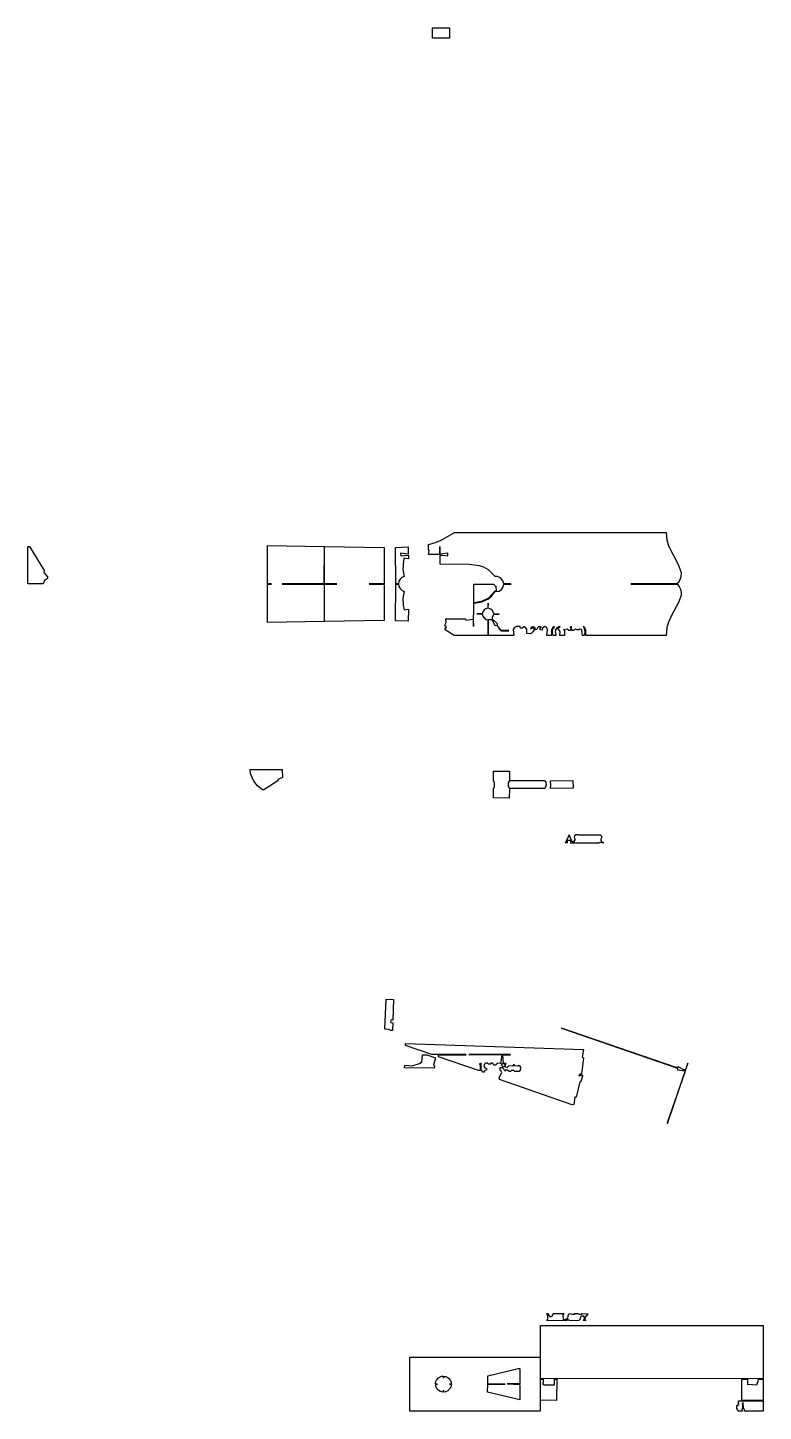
# Model space of a CAD drawing. Extents: x -252 to 815, y -482 to 324.
# Drawn here: x 386 to 815, y -482 to 324 of the extents above; entities that cross this region are included whole.
import ezdxf

# ---------------------------------------------------------------- set-up
doc = ezdxf.new("R2010")
doc.units = 0

msp = doc.modelspace()

# ---------------------------------------------------------------- linework, layer by layer
at = {"layer": 'BRIDGE_ROUTE'}
for p, q in [((684.88, -431.55), (814.55, -431.48)), ((684.94, -462.53), (684.88, -431.55)), ((814.55, -431.48), (814.61, -462.47)), ((814.61, -462.47), (684.94, -462.53))]:
    msp.add_line(p, q, dxfattribs=at)
at = {"layer": 'CONTROL_CAVITY'}
for p, q in [((619.73, 23.05), (623.79, 24.19)), ((623.79, 24.19), (627.09, 25.53)), ((627.09, 25.53), (634.78, 30.1)), ((634.78, 30.1), (757.97, 30.1)), ((757.97, 30.1), (758.48, 25.72)), ((758.48, 25.72), (759.49, 22.23)), ((619.79, 20.13), (619.73, 23.05)), ((620.05, 19.62), (619.79, 20.13)), ((619.79, 17.34), (620.05, 19.62)), ((626.14, 17.34), (619.79, 17.34)), ((626.21, 21.91), (626.14, 17.34)), ((626.46, 17.4), (626.21, 21.91)), ((626.4, 16.89), (627.67, 16.95)), ((626.46, 11.68), (626.4, 16.89)), ((630.97, 17.97), (626.46, 17.4)), ((627.67, 16.95), (630.97, 16.38)), ((630.97, 16.38), (630.97, 17.97)), ((759.49, 22.23), (765.02, 11.49)), ((643.35, 11.43), (626.46, 11.68)), ((649.32, 10.73), (643.35, 11.43)), ((651.99, 9.84), (649.32, 10.73)), ((654.65, 8.38), (651.99, 9.84)), ((658.53, 4.45), (654.65, 8.38)), ((765.02, 11.49), (766.79, 6.86)), ((659.8, 4.45), (658.53, 4.45)), ((661.64, 3.62), (659.8, 4.45)), ((663.04, 1.97), (661.64, 3.62)), ((663.54, 0.13), (663.04, 1.97)), ((663.54, 0), (667.67, 0.13)), ((667.67, 0.13), (663.54, 0.13)), ((663.54, -0.06), (667.8, 0)), ((667.8, 0), (663.54, 0)), ((764.32, 0.13), (737.46, 0.13)), ((737.46, 0.13), (764.25, 0.13)), ((764.25, 0.13), (737.52, 0)), ((737.52, 0), (764.51, -0.06)), ((765.33, 1.14), (764.32, 0.13)), ((766.67, 4.06), (765.33, 1.14)), ((766.79, 6.86), (766.67, 4.06)), ((654.15, -8.7), (656.3, -6.99)), ((656.3, -6.99), (658.59, -4.38)), ((658.59, -4.38), (660.81, -4.06)), ((660.81, -4.06), (662.27, -3.05)), ((662.27, -3.05), (663.04, -1.97)), ((663.04, -1.97), (663.54, -0.06)), ((764.51, -0.06), (765.65, -1.4)), ((766.79, -6.6), (765.27, -10.73)), ((765.65, -1.4), (766.41, -2.98)), ((766.41, -2.98), (766.86, -4.83)), ((766.86, -4.83), (766.79, -6.6)), ((645.95, -24.76), (646.02, -11.18)), ((646.02, -11.18), (650.65, -10.29)), ((650.65, -10.29), (654.15, -8.7)), ((652.11, -14.92), (651.29, -16.13)), ((653.13, -14.29), (652.11, -14.92)), ((654.27, -14.03), (653.13, -14.29)), ((654.34, -10.99), (654.27, -14.03)), ((654.46, -14.03), (654.34, -10.99)), ((655.92, -14.54), (654.46, -14.03)), ((656.88, -15.37), (655.92, -14.54)), ((657.64, -17.27), (656.88, -15.37)), ((765.27, -10.73), (761.14, -18.29)), ((629.32, -23.5), (629.89, -22.42)), ((629.32, -24.64), (629.32, -23.5)), ((629.89, -22.42), (629.7, -20.19)), ((629.7, -20.19), (641.19, -20.19)), ((641.19, -20.19), (641.38, -20.95)), ((641.38, -20.95), (645.76, -20.38)), ((645.76, -20.38), (645.95, -24.76)), ((651.03, -17.27), (647.92, -17.34)), ((647.92, -17.34), (651.03, -17.46)), ((651.29, -16.13), (651.03, -17.27)), ((651.03, -17.46), (651.35, -18.67)), ((651.35, -18.67), (652.11, -19.68)), ((652.11, -19.68), (653.32, -20.51)), ((653.32, -20.51), (654.27, -20.7)), ((654.27, -20.7), (654.21, -29.97)), ((654.53, -20.64), (656.56, -20.51)), ((654.53, -29.97), (654.53, -20.64)), ((656.56, -20.51), (658.4, -23.88)), ((657, -19.3), (657.7, -17.46)), ((657, -20.45), (657, -19.3)), ((659.8, -23.05), (657, -20.45)), ((660.75, -17.4), (657.64, -17.27)), ((657.7, -17.46), (660.75, -17.4)), ((658.4, -23.88), (659.48, -24.07)), ((659.48, -24.07), (661.96, -27.24)), ((659.8, -24.32), (659.8, -23.05)), ((759.43, -22.16), (758.48, -25.46)), ((761.14, -18.29), (759.43, -22.16)), ((630.02, -24.57), (629.32, -24.64)), ((629.38, -25.59), (629.89, -25.53)), ((629.38, -26.67), (629.38, -25.59)), ((634.65, -29.97), (629.38, -26.67)), ((629.89, -25.53), (630.14, -24.83)), ((630.14, -24.83), (630.02, -24.57)), ((654.21, -29.97), (634.65, -29.97)), ((669.32, -29.97), (654.53, -29.97)), ((661.89, -27.05), (659.8, -24.32)), ((666.4, -27.05), (661.89, -27.05)), ((661.96, -27.24), (666.53, -27.18)), ((662.02, -27.18), (666.4, -27.05)), ((666.53, -27.18), (662.02, -27.18)), ((669.77, -25.27), (669.07, -26.35)), ((669.07, -26.35), (669.32, -29.97)), ((670.85, -24.76), (669.77, -25.27)), ((673.07, -24.76), (670.85, -24.76)), ((673.32, -25.59), (673.07, -24.76)), ((674.27, -25.59), (673.32, -25.59)), ((674.91, -24.89), (674.27, -25.59)), ((675.8, -24.83), (674.91, -24.89)), ((676.88, -26.29), (675.8, -24.83)), ((676.94, -28.83), (676.88, -26.29)), ((679.29, -28.96), (676.94, -28.83)), ((679.67, -24.96), (679.16, -25.97)), ((679.16, -25.97), (679.35, -26.1)), ((680.43, -27.81), (679.29, -28.96)), ((679.35, -26.1), (679.74, -25.53)), ((680.88, -24.83), (679.67, -24.96)), ((679.74, -25.53), (680.88, -25.53)), ((681.13, -26.54), (680.43, -27.81)), ((681.7, -25.59), (680.88, -24.83)), ((680.88, -25.53), (681.13, -26.54)), ((681.83, -26.48), (681.7, -25.59)), ((682.78, -26.48), (681.83, -26.48)), ((683.61, -24.89), (682.78, -26.48)), ((685.13, -24.89), (683.61, -24.89)), ((684.69, -25.53), (685.26, -25.46)), ((684.69, -26.67), (684.69, -25.53)), ((685.9, -26.86), (684.69, -26.67)), ((685.26, -25.46), (685.13, -24.89)), ((686.15, -25.59), (685.9, -26.86)), ((686.78, -24.96), (686.15, -25.59)), ((687.61, -24.76), (686.78, -24.96)), ((688.5, -25.46), (687.61, -24.76)), ((688.94, -26.61), (688.5, -25.46)), ((688.56, -29.91), (688.94, -26.61)), ((691.36, -29.97), (688.56, -29.91)), ((691.93, -25.4), (691.29, -26.54)), ((691.29, -26.54), (691.36, -29.97)), ((691.86, -26.92), (692.25, -25.65)), ((691.86, -28.7), (691.86, -26.92)), ((692.25, -29.97), (691.86, -28.7)), ((692.88, -24.7), (691.93, -25.4)), ((692.25, -25.65), (693.07, -25.08)), ((693.9, -29.91), (692.25, -29.97)), ((693.07, -25.08), (692.88, -24.7)), ((693.64, -26.48), (693.45, -28.07)), ((693.45, -28.07), (693.9, -28.96)), ((694.66, -25.21), (693.64, -26.48)), ((693.9, -28.96), (693.9, -29.91)), ((696.12, -24.76), (694.66, -25.21)), ((695.1, -25.46), (696.25, -24.96)), ((695.1, -26.48), (695.1, -25.46)), ((695.74, -26.73), (695.1, -26.48)), ((696.31, -27.5), (695.74, -26.73)), ((696.25, -24.96), (696.12, -24.76)), ((696.12, -29.91), (696.31, -27.5)), ((698.79, -29.97), (696.12, -29.91)), ((700.44, -26.23), (698.34, -26.61)), ((698.34, -26.61), (698.85, -26.86)), ((698.85, -26.86), (698.79, -29.97)), ((701.39, -26.92), (700.44, -26.23)), ((702.41, -26.92), (701.39, -26.92)), ((702.98, -24.64), (702.02, -24.96)), ((702.02, -24.96), (702.47, -25.27)), ((702.47, -25.27), (702.41, -26.92)), ((703.17, -26.99), (702.98, -24.64)), ((704.06, -26.99), (703.17, -26.99)), ((705.2, -26.23), (704.06, -26.99)), ((706.22, -26.61), (705.2, -26.23)), ((707.17, -26.61), (706.22, -26.61)), ((707.87, -26.23), (707.17, -26.61)), ((709.01, -26.35), (707.87, -26.23)), ((709.26, -29.97), (709.01, -26.35)), ((710.28, -29.97), (709.26, -29.97)), ((710.66, -25.53), (709.64, -24.7)), ((709.64, -24.7), (710.53, -25.97)), ((710.72, -28.64), (710.28, -29.97)), ((710.53, -25.97), (710.72, -28.64)), ((711.3, -26.67), (710.66, -25.53)), ((711.36, -29.97), (711.3, -26.67)), ((757.97, -29.97), (711.36, -29.97)), ((758.48, -25.46), (757.97, -29.97))]:
    msp.add_line(p, q, dxfattribs=at)
at = {"layer": 'JACK_ROUTE'}
for p, q in [((526, 0.19), (526.07, 22.48)), ((526.07, 22.48), (558.96, 21.91)), ((558.96, 21.91), (558.83, 0.13)), ((559.15, 0.19), (559.21, 21.91)), ((559.21, 21.91), (593.95, 21.34)), ((593.95, 21.34), (593.95, 0.19)), ((528.1, 0.13), (526, 0.19)), ((526, 0.06), (528.1, 0.13)), ((528.22, -0.06), (526, 0.06)), ((558.83, 0.13), (534.45, 0.13)), ((534.45, 0.13), (558.83, 0.13)), ((558.83, 0.13), (534.57, 0)), ((534.57, 0), (558.9, -0.06)), ((566.2, 0.13), (559.15, 0.19)), ((559.15, 0.06), (566.2, 0.13)), ((566.32, 0), (559.15, 0.06)), ((559.15, -0.13), (566.32, 0)), ((593.95, 0.19), (585.18, 0.13)), ((585.18, 0.13), (593.95, 0.06)), ((593.95, 0.06), (585.31, 0)), ((585.31, 0), (593.95, -0.13)), ((526, -0.13), (528.22, -0.06)), ((526, -22.35), (526, -0.13)), ((558.9, -0.06), (558.9, -21.84)), ((559.15, -21.78), (559.15, -0.13)), ((593.95, -0.13), (593.88, -21.27)), ((558.9, -21.84), (526, -22.35)), ((593.88, -21.27), (559.15, -21.78))]:
    msp.add_line(p, q, dxfattribs=at)
at = {"layer": 'NECK_POCKET'}
for p, q in [((697.13, -258.45), (764.57, -281.75)), ((763.94, -281.43), (697.13, -258.45)), ((758.79, -313.88), (770.35, -280.29)), ((764.83, -281.43), (763.94, -281.43)), ((764.57, -281.75), (764.7, -282.64)), ((765.02, -280.99), (764.83, -281.43)), ((768.32, -282.77), (765.02, -280.99)), ((770.6, -278.89), (769.27, -282.7)), ((770.35, -280.29), (770.6, -278.89)), ((768.83, -284.04), (758.6, -313.63)), ((764.7, -282.64), (768.76, -283.27)), ((769.27, -282.7), (768.32, -282.77)), ((768.76, -283.27), (768.83, -284.04)), ((758.6, -313.63), (758.79, -313.88))]:
    msp.add_line(p, q, dxfattribs=at)
at = {"layer": 'PICKUP_ROUTE'}
for p, q in [((606.33, -267.46), (709.96, -270.95)), ((606.39, -268.61), (606.33, -267.46)), ((621.57, -273.81), (606.39, -268.61)), ((641.51, -273.81), (621.57, -273.81)), ((641.57, -274), (641.51, -273.81)), ((667.23, -273.81), (643.1, -273.81)), ((643.1, -273.81), (662.46, -274.07)), ((667.35, -274), (667.23, -273.81)), ((709.96, -270.95), (709.14, -275.27)), ((625.51, -275.08), (625.57, -274)), ((648.87, -283.21), (625.51, -275.08)), ((625.57, -274), (641.57, -274)), ((650.27, -278.83), (649.13, -279.34)), ((649.13, -279.34), (649.76, -279.59)), ((649.76, -279.59), (649.76, -283.08)), ((650.4, -283.21), (650.27, -278.83)), ((652.3, -279.4), (651.99, -280.54)), ((651.99, -280.54), (652.43, -281.5)), ((652.94, -278.89), (652.3, -279.4)), ((652.43, -281.5), (653.38, -281.94)), ((653.83, -278.89), (652.94, -278.89)), ((654.53, -279.46), (653.83, -278.89)), ((655.54, -279.46), (654.53, -279.46)), ((656.05, -278.89), (655.54, -279.46)), ((656.69, -278.83), (656.05, -278.89)), ((657.38, -279.27), (656.69, -278.83)), ((657.7, -280.04), (657.38, -279.27)), ((658.65, -280.04), (657.7, -280.04)), ((659.92, -278.77), (658.65, -280.04)), ((661.7, -279.08), (659.92, -278.77)), ((661.38, -283.02), (661.45, -281.37)), ((661.45, -281.37), (662.59, -281.37)), ((662.46, -274.07), (661.7, -279.08)), ((662.4, -279.02), (663.35, -278.96)), ((662.4, -280.23), (662.4, -279.02)), ((663.1, -281.05), (662.4, -280.23)), ((662.59, -281.37), (664.43, -283.59)), ((662.97, -274.07), (667.35, -274)), ((663.35, -278.96), (662.97, -274.07)), ((664.11, -281.05), (663.1, -281.05)), ((665, -278.96), (663.54, -278.96)), ((663.54, -278.96), (664.18, -279.4)), ((664.18, -279.4), (664.11, -281.05)), ((664.5, -279.59), (665, -278.96)), ((664.5, -281.24), (664.5, -279.59)), ((665.51, -281.3), (664.5, -281.24)), ((666.46, -280.35), (665.51, -281.3)), ((668.62, -280.61), (666.46, -280.35)), ((669.64, -279.4), (668.62, -280.61)), ((669.83, -280.42), (669.64, -279.4)), ((671.42, -280.54), (669.83, -280.42)), ((672.31, -280.29), (671.42, -280.54)), ((673.13, -280.73), (672.31, -280.29)), ((673.45, -281.43), (673.13, -280.73)), ((673.32, -282.89), (673.45, -281.43)), ((709.9, -275.78), (708.69, -285.18)), ((709.14, -275.27), (709.9, -275.78)), ((649.76, -283.08), (648.87, -283.21)), ((650.97, -283.46), (650.4, -283.21)), ((651.22, -284.04), (650.97, -283.46)), ((652.18, -284.04), (651.22, -284.04)), ((653.38, -282.83), (652.11, -283.46)), ((652.11, -283.46), (652.18, -284.04)), ((653.38, -281.94), (653.38, -282.83)), ((660.88, -287.27), (662.34, -284.29)), ((660.94, -288.42), (660.88, -287.27)), ((703.29, -303.02), (660.94, -288.42)), ((662.02, -283.46), (661.38, -283.02)), ((662.34, -284.29), (662.02, -283.46)), ((664.43, -283.59), (664.56, -282.83)), ((664.56, -282.83), (665.64, -282.83)), ((665.64, -282.83), (666.59, -283.59)), ((666.59, -283.59), (667.54, -283.53)), ((667.54, -283.53), (668.12, -283.02)), ((668.12, -283.02), (669.19, -283.02)), ((669.19, -283.02), (669.77, -283.59)), ((669.77, -283.59), (672.56, -283.59)), ((672.56, -283.59), (673.32, -282.89)), ((707.87, -289.69), (705.64, -298.7)), ((707.74, -285.18), (707.29, -286.13)), ((707.29, -286.13), (707.49, -286.32)), ((707.49, -286.32), (708.18, -285.75)), ((708.69, -285.18), (707.74, -285.18)), ((708.37, -289.56), (707.87, -289.69)), ((708.18, -285.75), (709.33, -285.75)), ((709.39, -286.45), (708.37, -289.56)), ((709.33, -285.75), (709.39, -286.45)), ((704.25, -302.83), (703.29, -303.02)), ((704.82, -298.7), (704.25, -302.83)), ((705.64, -298.7), (704.82, -298.7)), ((608.74, -450.09), (684.63, -450.02)), ((608.81, -481.52), (608.74, -450.09)), ((684.63, -450.02), (684.69, -481.46)), ((684.69, -481.46), (608.81, -481.52))]:
    msp.add_line(p, q, dxfattribs=at)
at = {"layer": 'SMALL_FEATURE'}
for p, q in [((622.01, 323.85), (631.86, 323.91)), ((622.08, 317.75), (622.01, 323.85)), ((631.86, 323.91), (631.92, 317.82)), ((631.92, 317.82), (622.08, 317.75)), ((386.37, 0.19), (386.43, 21.84)), ((386.43, 21.84), (387.51, 21.84)), ((387.51, 21.84), (395.89, 7.87)), ((600.55, 21.4), (607.92, 21.65)), ((600.61, 0.13), (600.55, 21.4)), ((607.92, 17.4), (603.41, 18.1)), ((603.41, 18.1), (603.54, 16.38)), ((603.54, 16.38), (607.98, 16.89)), ((607.92, 21.65), (607.92, 17.4)), ((607.98, 16.89), (607.98, 14.67)), ((605.12, 13.72), (604.81, 8.51)), ((604.81, 8.51), (605.57, 4.38)), ((605.44, 15.05), (605.12, 13.72)), ((607.98, 14.67), (605.44, 15.05)), ((395.32, 0.19), (386.37, 0.19)), ((396.08, 2.16), (395.32, 0.19)), ((395.89, 7.87), (395.76, 6.86)), ((395.76, 6.86), (397.86, 4.19)), ((397.86, 3.3), (396.08, 2.16)), ((397.86, 4.19), (397.86, 3.3)), ((602.14, 0.13), (600.61, 0.13)), ((602.52, 1.78), (602.14, 0.13)), ((603.22, 2.92), (602.52, 1.78)), ((604.23, 3.81), (603.22, 2.92)), ((605.57, 4.38), (604.23, 3.81)), ((600.55, -21.34), (600.61, -0.06)), ((600.61, -0.06), (602.2, -0.06)), ((602.2, -0.06), (602.46, -1.4)), ((602.46, -1.4), (603.15, -2.6)), ((603.15, -2.6), (604.3, -3.68)), ((604.3, -3.68), (605.57, -4.25)), ((605.57, -4.25), (604.81, -8.26)), ((646.02, -10.86), (646.02, -0.06)), ((646.02, -0.06), (657.7, -0.06)), ((658.4, -4.19), (654.59, -8.13)), ((657.7, -0.06), (658.21, -0.89)), ((658.21, -0.89), (658.91, -1.27)), ((659.03, -4.13), (658.4, -4.19)), ((658.91, -1.27), (659.03, -4.13)), ((604.81, -8.26), (604.93, -12.19)), ((604.93, -12.19), (605.57, -14.92)), ((605.57, -14.92), (607.98, -14.67)), ((607.98, -14.67), (607.92, -21.59)), ((650.59, -10.1), (646.02, -10.86)), ((654.59, -8.13), (650.59, -10.1)), ((607.92, -21.59), (600.55, -21.34)), ((515.84, -107.95), (534.57, -107.89)), ((516.16, -110.43), (515.84, -107.95)), ((518.06, -114.62), (516.16, -110.43)), ((534.64, -112.52), (532.03, -113.79)), ((534.57, -107.89), (534.64, -112.52)), ((657.45, -114.24), (657.51, -108.84)), ((657.51, -108.84), (666.78, -108.9)), ((666.78, -108.9), (666.78, -114.17)), ((520.22, -117.41), (518.06, -114.62)), ((523.02, -119.82), (520.22, -117.41)), ((523.84, -119.82), (523.02, -119.82)), ((531.97, -114.55), (523.84, -119.82)), ((532.03, -113.79), (531.97, -114.55)), ((658.08, -115.7), (657.45, -114.24)), ((657.45, -119.19), (658.08, -117.79)), ((657.45, -124.46), (657.45, -119.19)), ((658.08, -117.79), (658.08, -115.7)), ((666.78, -114.17), (666.15, -115.63)), ((666.15, -115.63), (666.21, -118.05)), ((666.21, -118.05), (666.78, -119.13)), ((666.34, -115.7), (666.97, -114.36)), ((666.34, -117.79), (666.34, -115.7)), ((666.85, -119), (666.34, -117.79)), ((666.78, -119.13), (666.72, -124.52)), ((687.48, -119), (666.85, -119)), ((666.97, -114.36), (687.17, -114.36)), ((687.17, -114.36), (688.05, -115.32)), ((688.24, -116.84), (687.48, -119)), ((688.05, -115.32), (688.24, -116.84)), ((690.72, -119), (690.98, -116.97)), ((703.87, -118.87), (690.72, -119)), ((690.78, -114.43), (703.8, -114.36)), ((690.98, -116.97), (690.78, -114.43)), ((703.8, -114.36), (703.87, -118.87)), ((666.72, -124.52), (657.45, -124.46)), ((699.67, -150.11), (699.17, -150.43)), ((699.17, -150.43), (700.63, -150.62)), ((701.52, -145.92), (699.67, -150.11)), ((700.63, -150.62), (700.63, -149.1)), ((700.63, -149.1), (702.28, -149.1)), ((703.36, -150.05), (701.52, -145.92)), ((702.28, -149.1), (702.34, -150.62)), ((702.34, -150.62), (719.11, -150.62)), ((704.5, -150.11), (703.36, -150.05)), ((704.63, -146.49), (704.5, -147.32)), ((704.5, -147.32), (704.95, -148.02)), ((704.56, -149.1), (704.5, -150.11)), ((704.95, -149.16), (704.56, -149.1)), ((705.45, -145.92), (704.63, -146.49)), ((704.95, -148.02), (704.95, -149.16)), ((707.1, -145.92), (705.45, -145.92)), ((707.29, -146.18), (707.1, -145.92)), ((719.8, -146.11), (707.29, -146.18)), ((719.11, -150.62), (719.17, -150.3)), ((719.17, -150.3), (721.71, -150.62)), ((720.76, -147.19), (719.8, -146.11)), ((720.25, -148.21), (720.76, -147.19)), ((720.25, -149.35), (720.25, -148.21)), ((720.88, -150.18), (720.25, -149.35)), ((721.71, -150.62), (720.88, -150.18)), ((594.33, -259.08), (594.96, -241.62)), ((594.96, -241.62), (599.41, -241.81)), ((599.41, -241.81), (598.9, -253.75)), ((598.01, -253.68), (597.63, -254.89)), ((597.63, -254.89), (597.82, -255.27)), ((597.82, -255.27), (598.9, -255.46)), ((598.9, -253.75), (598.01, -253.68)), ((598.9, -255.46), (598.71, -259.78)), ((596.49, -259.21), (594.33, -259.08)), ((597.82, -259.78), (596.49, -259.21)), ((598.71, -259.78), (597.82, -259.78)), ((605.82, -281.62), (605.89, -280.04)), ((622.9, -281.69), (605.82, -281.62)), ((605.89, -280.04), (610.27, -280.35)), ((610.27, -280.35), (615.09, -278.83)), ((615.09, -278.83), (615.35, -278.32)), ((615.35, -278.32), (615.85, -278.32)), ((615.85, -278.32), (616.11, -274)), ((616.11, -274), (618.65, -274)), ((618.65, -274), (623.86, -275.84)), ((623.86, -275.84), (622.65, -280.1)), ((622.65, -280.1), (623.16, -280.42)), ((623.16, -280.42), (622.9, -281.69)), ((689.45, -424.82), (688.44, -424.82)), ((688.44, -424.82), (688.94, -425.13)), ((688.94, -425.13), (688.94, -428.18)), ((690.34, -426.59), (689.45, -424.82)), ((691.36, -426.59), (690.34, -426.59)), ((692.18, -424.82), (691.36, -426.59)), ((698.66, -424.82), (692.18, -424.82)), ((698.15, -425.2), (698.66, -424.82)), ((698.21, -428.31), (698.15, -425.2)), ((700.75, -425.7), (700.63, -427.67)), ((701.45, -424.94), (700.75, -425.7)), ((702.15, -424.69), (701.45, -424.94)), ((703.48, -425.07), (702.15, -424.69)), ((704.63, -425.07), (703.48, -425.07)), ((706.85, -424.82), (704.56, -424.82)), ((704.56, -424.82), (704.63, -425.07)), ((707.61, -425.13), (706.85, -424.82)), ((708.69, -425.13), (707.61, -425.13)), ((708.18, -427.74), (708.5, -425.89)), ((708.5, -425.89), (709.64, -425.89)), ((712.69, -424.94), (708.63, -424.82)), ((708.63, -424.82), (708.69, -425.13)), ((709.64, -425.89), (710.34, -426.97)), ((710.98, -426.97), (711.93, -425.45)), ((711.93, -425.45), (712.69, -424.94)), ((688.94, -428.18), (688.44, -428.5)), ((688.44, -428.5), (699.99, -428.62)), ((699.42, -428.31), (698.21, -428.31)), ((700.12, -427.55), (699.42, -428.31)), ((699.99, -428.62), (700.18, -428.24)), ((700.18, -427.8), (700.12, -427.55)), ((700.63, -427.67), (700.18, -427.8)), ((700.18, -428.24), (701.33, -428.24)), ((701.33, -428.24), (702.09, -428.69)), ((702.09, -428.69), (703.48, -428.43)), ((703.48, -428.43), (706.72, -428.62)), ((706.72, -428.62), (707.68, -428.31)), ((707.68, -428.31), (708.18, -427.74)), ((710.34, -428.18), (709.83, -428.5)), ((709.83, -428.5), (711.49, -428.62)), ((710.34, -426.97), (710.34, -428.18)), ((710.98, -428.37), (710.98, -426.97)), ((711.49, -428.62), (710.98, -428.37)), ((654.21, -460.95), (671.8, -456.57)), ((671.8, -456.57), (672.88, -456.63)), ((672.88, -456.63), (672.88, -465.52)), ((623.86, -464.5), (624.3, -463.42)), ((623.86, -465.52), (623.86, -464.5)), ((624.87, -465.77), (623.86, -465.52)), ((623.92, -465.84), (624.87, -465.77)), ((623.92, -467.11), (623.92, -465.84)), ((624.74, -468.69), (623.92, -467.11)), ((624.3, -463.42), (625.57, -461.96)), ((625.57, -461.96), (627.22, -461.14)), ((627.22, -461.14), (628.24, -461.14)), ((628.24, -461.14), (628.43, -462.22)), ((628.43, -462.22), (628.55, -461.2)), ((628.55, -461.2), (629.82, -461.2)), ((629.82, -461.2), (631.03, -461.77)), ((631.03, -461.77), (632.11, -462.79)), ((632.94, -465.58), (631.86, -465.65)), ((631.86, -465.65), (633, -465.84)), ((632.11, -462.79), (632.94, -464.57)), ((633, -465.84), (632.43, -467.93)), ((632.94, -464.57), (632.94, -465.58)), ((654.08, -470.34), (654.15, -465.77)), ((654.15, -465.58), (654.21, -460.95)), ((664.37, -465.77), (654.15, -465.58)), ((654.15, -465.77), (664.37, -465.77)), ((672.88, -465.52), (665.58, -465.58)), ((665.58, -465.58), (672.88, -465.84)), ((672.88, -465.84), (672.81, -474.92)), ((684.88, -475.11), (684.94, -462.72)), ((684.94, -462.72), (686.53, -462.79)), ((686.4, -465.14), (686.15, -465.26)), ((686.15, -465.26), (687.1, -466.09)), ((686.53, -462.79), (686.4, -465.14)), ((687.1, -466.09), (693.07, -466.03)), ((693.07, -466.03), (693.01, -462.79)), ((693.01, -462.79), (694.34, -462.79)), ((694.34, -462.79), (694.28, -475.17)), ((802.1, -462.79), (805.4, -462.72)), ((802.16, -475.17), (802.1, -462.79)), ((805.4, -462.72), (805.47, -466.03)), ((805.47, -466.03), (805.78, -465.77)), ((805.78, -465.77), (810.8, -466.03)), ((810.8, -466.03), (811.69, -463.87)), ((811.69, -463.87), (811.75, -462.72)), ((811.75, -462.72), (814.55, -462.72)), ((814.55, -462.72), (814.61, -475.11)), ((626.01, -469.77), (624.74, -468.69)), ((628.24, -470.28), (626.01, -469.77)), ((628.36, -469.2), (628.24, -470.28)), ((628.49, -470.22), (628.36, -469.2)), ((629.25, -470.28), (628.49, -470.22)), ((630.97, -469.52), (629.25, -470.28)), ((632.43, -467.93), (630.97, -469.52)), ((672.81, -474.92), (654.08, -470.34)), ((694.28, -475.17), (684.88, -475.11)), ((814.61, -475.11), (802.16, -475.17)), ((799.24, -478.15), (799.88, -478.09)), ((799.24, -480.19), (799.24, -478.15)), ((799.81, -480.44), (799.24, -480.19)), ((799.88, -481.52), (799.81, -480.44)), ((799.88, -477.27), (800.51, -477.08)), ((799.88, -478.09), (799.88, -477.27)), ((802.23, -481.46), (799.88, -481.52)), ((800.13, -476.5), (800.2, -475.36)), ((800.51, -477.08), (800.13, -476.5)), ((800.2, -475.36), (814.55, -475.36)), ((802.93, -476.5), (802.04, -476.95)), ((802.04, -476.95), (802.54, -477.14)), ((802.54, -480.06), (802.1, -480.25)), ((802.1, -480.25), (802.23, -481.46)), ((802.54, -477.14), (802.54, -480.06)), ((803.05, -479.93), (802.93, -476.5)), ((803.56, -480.38), (803.05, -479.93)), ((803.62, -481.52), (803.56, -480.38)), ((814.61, -481.46), (803.62, -481.52)), ((814.55, -475.36), (814.61, -481.46))]:
    msp.add_line(p, q, dxfattribs=at)

doc.saveas('drawing.dxf')
